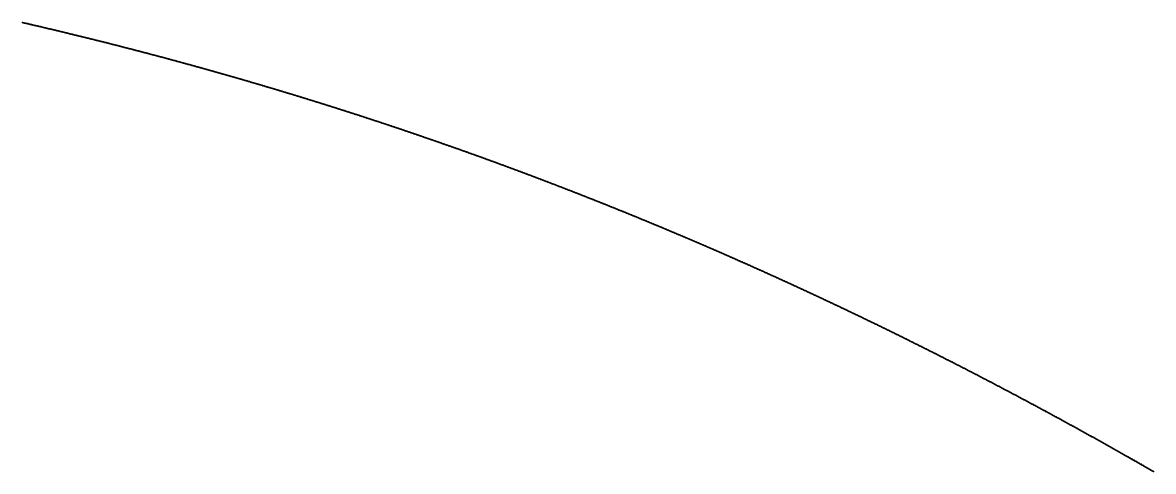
# Model space of a CAD drawing. Header units: metres. Extents: x 0 to 360, y 0 to 49.
# Drawn here: x 258.75 to 269.99, y 43.66 to 48.12 of the extents above; entities that cross this region are included whole.
import ezdxf

# ---------------------------------------------------------------- set-up
doc = ezdxf.new("R2010")
doc.units = ezdxf.units.M

msp = doc.modelspace()

# ---------------------------------------------------------------- linework, layer by layer
for p in [(258.75, 48.124), (258.756, 48.123), (258.761, 48.122), (258.767, 48.12), (258.773, 48.119), (258.779, 48.118), (258.785, 48.116), (258.791, 48.115), (258.797, 48.114), (258.802, 48.112), (258.808, 48.111), (258.814, 48.11), (258.82, 48.108), (258.826, 48.107), (258.832, 48.105), (258.837, 48.104), (258.843, 48.103), (258.849, 48.101), (258.855, 48.1), (258.861, 48.099), (258.867, 48.097), (258.872, 48.096), (258.878, 48.095), (258.884, 48.093), (258.89, 48.092), (258.896, 48.091), (258.902, 48.089), (258.908, 48.088), (258.913, 48.086), (258.919, 48.085), (258.925, 48.084), (258.931, 48.082), (258.937, 48.081), (258.943, 48.08), (258.948, 48.078), (258.954, 48.077), (258.96, 48.075), (258.966, 48.074), (258.972, 48.073), (258.978, 48.071), (258.983, 48.07), (258.989, 48.069), (258.995, 48.067), (259.001, 48.066), (259.007, 48.064), (259.013, 48.063), (259.019, 48.062), (259.024, 48.06), (259.03, 48.059), (259.036, 48.058), (259.042, 48.056), (259.048, 48.055), (259.054, 48.053), (259.059, 48.052), (259.065, 48.051), (259.071, 48.049), (259.077, 48.048), (259.083, 48.046), (259.089, 48.045), (259.094, 48.044), (259.1, 48.042), (259.106, 48.041), (259.112, 48.039), (259.118, 48.038), (259.124, 48.037), (259.13, 48.035), (259.135, 48.034), (259.141, 48.032), (259.147, 48.031), (259.153, 48.03), (259.159, 48.028), (259.165, 48.027), (259.17, 48.025), (259.176, 48.024), (259.182, 48.023), (259.188, 48.021), (259.194, 48.02), (259.2, 48.018), (259.205, 48.017), (259.211, 48.015), (259.217, 48.014), (259.223, 48.013), (259.229, 48.011), (259.235, 48.01), (259.241, 48.008), (259.246, 48.007), (259.252, 48.006), (259.258, 48.004), (259.264, 48.003), (259.27, 48.001), (259.276, 48), (259.281, 47.998), (259.287, 47.997), (259.293, 47.996), (259.299, 47.994), (259.305, 47.993), (259.311, 47.991), (259.316, 47.99), (259.322, 47.988), (259.328, 47.987), (259.334, 47.986), (259.34, 47.984), (259.346, 47.983), (259.352, 47.981), (259.357, 47.98), (259.363, 47.978), (259.369, 47.977), (259.375, 47.976), (259.381, 47.974), (259.387, 47.973), (259.392, 47.971), (259.398, 47.97), (259.404, 47.968), (259.41, 47.967), (259.416, 47.965), (259.422, 47.964), (259.427, 47.963), (259.433, 47.961), (259.439, 47.96), (259.445, 47.958), (259.451, 47.957), (259.457, 47.955), (259.463, 47.954), (259.468, 47.952), (259.474, 47.951), (259.48, 47.949), (259.486, 47.948), (259.492, 47.947), (259.498, 47.945), (259.503, 47.944), (259.509, 47.942), (259.515, 47.941), (259.521, 47.939), (259.527, 47.938), (259.533, 47.936), (259.538, 47.935), (259.544, 47.933), (259.55, 47.932), (259.556, 47.93), (259.562, 47.929), (259.568, 47.927), (259.574, 47.926), (259.579, 47.925), (259.585, 47.923), (259.591, 47.922), (259.597, 47.92), (259.603, 47.919), (259.609, 47.917), (259.614, 47.916), (259.62, 47.914), (259.626, 47.913), (259.632, 47.911), (259.638, 47.91), (259.644, 47.908), (259.65, 47.907), (259.655, 47.905), (259.661, 47.904), (259.667, 47.902), (259.673, 47.901), (259.679, 47.899), (259.685, 47.898), (259.69, 47.896), (259.696, 47.895), (259.702, 47.893), (259.708, 47.892), (259.714, 47.89), (259.72, 47.889), (259.725, 47.887), (259.731, 47.886), (259.737, 47.884), (259.743, 47.883), (259.749, 47.881), (259.755, 47.88), (259.761, 47.878), (259.766, 47.877), (259.772, 47.875), (259.778, 47.874), (259.784, 47.872), (259.79, 47.871), (259.796, 47.869), (259.801, 47.868), (259.807, 47.866), (259.813, 47.865), (259.819, 47.863), (259.825, 47.862), (259.831, 47.86), (259.836, 47.859), (259.842, 47.857), (259.848, 47.856), (259.854, 47.854), (259.86, 47.853), (259.866, 47.851), (259.872, 47.85), (259.877, 47.848), (259.883, 47.847), (259.889, 47.845), (259.895, 47.844), (259.901, 47.842), (259.907, 47.841), (259.912, 47.839), (259.918, 47.838), (259.924, 47.836), (259.93, 47.834), (259.936, 47.833), (259.942, 47.831), (259.948, 47.83), (259.953, 47.828), (259.959, 47.827), (259.965, 47.825), (259.971, 47.824), (259.977, 47.822), (259.983, 47.821), (259.988, 47.819), (259.994, 47.818), (260, 47.816), (260.006, 47.814), (260.012, 47.813), (260.018, 47.811), (260.023, 47.81), (260.029, 47.808), (260.035, 47.807), (260.041, 47.805), (260.047, 47.804), (260.053, 47.802), (260.059, 47.801), (260.064, 47.799), (260.07, 47.797), (260.076, 47.796), (260.082, 47.794), (260.088, 47.793), (260.094, 47.791), (260.099, 47.79), (260.105, 47.788), (260.111, 47.787), (260.117, 47.785), (260.123, 47.783), (260.129, 47.782), (260.134, 47.78), (260.14, 47.779), (260.146, 47.777), (260.152, 47.776), (260.158, 47.774), (260.164, 47.773), (260.17, 47.771), (260.175, 47.769), (260.181, 47.768), (260.187, 47.766), (260.193, 47.765), (260.199, 47.763), (260.205, 47.762), (260.21, 47.76), (260.216, 47.758), (260.222, 47.757), (260.228, 47.755), (260.234, 47.754), (260.24, 47.752), (260.245, 47.75), (260.251, 47.749), (260.257, 47.747), (260.263, 47.746), (260.269, 47.744), (260.275, 47.743), (260.281, 47.741), (260.286, 47.739), (260.292, 47.738), (260.298, 47.736), (260.304, 47.735), (260.31, 47.733), (260.316, 47.731), (260.321, 47.73), (260.327, 47.728), (260.333, 47.727), (260.339, 47.725), (260.345, 47.723), (260.351, 47.722), (260.357, 47.72), (260.362, 47.719), (260.368, 47.717), (260.374, 47.715), (260.38, 47.714), (260.386, 47.712), (260.392, 47.711), (260.397, 47.709), (260.403, 47.707), (260.409, 47.706), (260.415, 47.704), (260.421, 47.703), (260.427, 47.701), (260.432, 47.699), (260.438, 47.698), (260.444, 47.696), (260.45, 47.695), (260.456, 47.693), (260.462, 47.691), (260.468, 47.69), (260.473, 47.688), (260.479, 47.686), (260.485, 47.685), (260.491, 47.683), (260.497, 47.682), (260.503, 47.68), (260.508, 47.678), (260.514, 47.677), (260.52, 47.675), (260.526, 47.673), (260.532, 47.672), (260.538, 47.67), (260.544, 47.669), (260.549, 47.667), (260.555, 47.665), (260.561, 47.664), (260.567, 47.662), (260.573, 47.66), (260.579, 47.659), (260.584, 47.657), (260.59, 47.656), (260.596, 47.654), (260.602, 47.652), (260.608, 47.651), (260.614, 47.649), (260.619, 47.647), (260.625, 47.646), (260.631, 47.644), (260.637, 47.642), (260.643, 47.641), (260.649, 47.639), (260.655, 47.637), (260.66, 47.636), (260.666, 47.634), (260.672, 47.632), (260.678, 47.631), (260.684, 47.629), (260.69, 47.628), (260.695, 47.626), (260.701, 47.624), (260.707, 47.623), (260.713, 47.621), (260.719, 47.619), (260.725, 47.618), (260.731, 47.616), (260.736, 47.614), (260.742, 47.613), (260.748, 47.611), (260.754, 47.609), (260.76, 47.608), (260.766, 47.606), (260.771, 47.604), (260.777, 47.603), (260.783, 47.601), (260.789, 47.599), (260.795, 47.598), (260.801, 47.596), (260.807, 47.594), (260.812, 47.593), (260.818, 47.591), (260.824, 47.589), (260.83, 47.588), (260.836, 47.586), (260.842, 47.584), (260.847, 47.582), (260.853, 47.581), (260.859, 47.579), (260.865, 47.577), (260.871, 47.576), (260.877, 47.574), (260.882, 47.572), (260.888, 47.571), (260.894, 47.569), (260.9, 47.567), (260.906, 47.566), (260.912, 47.564), (260.918, 47.562), (260.923, 47.561), (260.929, 47.559), (260.935, 47.557), (260.941, 47.555), (260.947, 47.554), (260.953, 47.552), (260.958, 47.55), (260.964, 47.549), (260.97, 47.547), (260.976, 47.545), (260.982, 47.544), (260.988, 47.542), (260.994, 47.54), (260.999, 47.538), (261.005, 47.537), (261.011, 47.535), (261.017, 47.533), (261.023, 47.532), (261.029, 47.53), (261.034, 47.528), (261.04, 47.526), (261.046, 47.525), (261.052, 47.523), (261.058, 47.521), (261.064, 47.52), (261.069, 47.518), (261.075, 47.516), (261.081, 47.514), (261.087, 47.513), (261.093, 47.511), (261.099, 47.509), (261.105, 47.508), (261.11, 47.506), (261.116, 47.504), (261.122, 47.502), (261.128, 47.501), (261.134, 47.499), (261.14, 47.497), (261.145, 47.495), (261.151, 47.494), (261.157, 47.492), (261.163, 47.49), (261.169, 47.489), (261.175, 47.487), (261.181, 47.485), (261.186, 47.483), (261.192, 47.482), (261.198, 47.48), (261.204, 47.478), (261.21, 47.476), (261.216, 47.475), (261.221, 47.473), (261.227, 47.471), (261.233, 47.469), (261.239, 47.468), (261.245, 47.466), (261.251, 47.464), (261.256, 47.462), (261.262, 47.461), (261.268, 47.459), (261.274, 47.457), (261.28, 47.455), (261.286, 47.454), (261.292, 47.452), (261.297, 47.45), (261.303, 47.448), (261.309, 47.447), (261.315, 47.445), (261.321, 47.443), (261.327, 47.441), (261.332, 47.44), (261.338, 47.438), (261.344, 47.436), (261.35, 47.434), (261.356, 47.432), (261.362, 47.431), (261.367, 47.429), (261.373, 47.427), (261.379, 47.425), (261.385, 47.424), (261.391, 47.422), (261.397, 47.42), (261.403, 47.418), (261.408, 47.417), (261.414, 47.415), (261.42, 47.413), (261.426, 47.411), (261.432, 47.409), (261.438, 47.408), (261.443, 47.406), (261.449, 47.404), (261.455, 47.402), (261.461, 47.401), (261.467, 47.399), (261.473, 47.397), (261.479, 47.395), (261.484, 47.393), (261.49, 47.392), (261.496, 47.39), (261.502, 47.388), (261.508, 47.386), (261.514, 47.384), (261.519, 47.383), (261.525, 47.381), (261.531, 47.379), (261.537, 47.377), (261.543, 47.375), (261.549, 47.374), (261.555, 47.372), (261.56, 47.37), (261.566, 47.368), (261.572, 47.366), (261.578, 47.365), (261.584, 47.363), (261.59, 47.361), (261.595, 47.359), (261.601, 47.357), (261.607, 47.356), (261.613, 47.354), (261.619, 47.352), (261.625, 47.35), (261.63, 47.348), (261.636, 47.347), (261.642, 47.345), (261.648, 47.343), (261.654, 47.341), (261.66, 47.339), (261.666, 47.337), (261.671, 47.336), (261.677, 47.334), (261.683, 47.332), (261.689, 47.33), (261.695, 47.328), (261.701, 47.326), (261.706, 47.325), (261.712, 47.323), (261.718, 47.321), (261.724, 47.319), (261.73, 47.317), (261.736, 47.316), (261.742, 47.314), (261.747, 47.312), (261.753, 47.31), (261.759, 47.308), (261.765, 47.306), (261.771, 47.304), (261.777, 47.303), (261.782, 47.301), (261.788, 47.299), (261.794, 47.297), (261.8, 47.295), (261.806, 47.293), (261.812, 47.292), (261.817, 47.29), (261.823, 47.288), (261.829, 47.286), (261.835, 47.284), (261.841, 47.282), (261.847, 47.281), (261.853, 47.279), (261.858, 47.277), (261.864, 47.275), (261.87, 47.273), (261.876, 47.271), (261.882, 47.269), (261.888, 47.268), (261.893, 47.266), (261.899, 47.264), (261.905, 47.262), (261.911, 47.26), (261.917, 47.258), (261.923, 47.256), (261.929, 47.254), (261.934, 47.253), (261.94, 47.251), (261.946, 47.249), (261.952, 47.247), (261.958, 47.245), (261.964, 47.243), (261.969, 47.241), (261.975, 47.24), (261.981, 47.238), (261.987, 47.236), (261.993, 47.234), (261.999, 47.232), (262.004, 47.23), (262.01, 47.228), (262.016, 47.226), (262.022, 47.224), (262.028, 47.223), (262.034, 47.221), (262.04, 47.219), (262.045, 47.217), (262.051, 47.215), (262.057, 47.213), (262.063, 47.211), (262.069, 47.209), (262.075, 47.208), (262.08, 47.206), (262.086, 47.204), (262.092, 47.202), (262.098, 47.2), (262.104, 47.198), (262.11, 47.196), (262.116, 47.194), (262.121, 47.192), (262.127, 47.19), (262.133, 47.189), (262.139, 47.187), (262.145, 47.185), (262.151, 47.183), (262.156, 47.181), (262.162, 47.179), (262.168, 47.177), (262.174, 47.175), (262.18, 47.173), (262.186, 47.171), (262.192, 47.169), (262.197, 47.168), (262.203, 47.166), (262.209, 47.164), (262.215, 47.162), (262.221, 47.16), (262.227, 47.158), (262.232, 47.156), (262.238, 47.154), (262.244, 47.152), (262.25, 47.15), (262.256, 47.148), (262.262, 47.146), (262.267, 47.145), (262.273, 47.143), (262.279, 47.141), (262.285, 47.139), (262.291, 47.137), (262.297, 47.135), (262.303, 47.133), (262.308, 47.131), (262.314, 47.129), (262.32, 47.127), (262.326, 47.125), (262.332, 47.123), (262.338, 47.121), (262.343, 47.119), (262.349, 47.117), (262.355, 47.116), (262.361, 47.114), (262.367, 47.112), (262.373, 47.11), (262.379, 47.108), (262.384, 47.106), (262.39, 47.104), (262.396, 47.102), (262.402, 47.1), (262.408, 47.098), (262.414, 47.096), (262.419, 47.094), (262.425, 47.092), (262.431, 47.09), (262.437, 47.088), (262.443, 47.086), (262.449, 47.084), (262.454, 47.082), (262.46, 47.08), (262.466, 47.078), (262.472, 47.077), (262.478, 47.075), (262.484, 47.073), (262.49, 47.071), (262.495, 47.069), (262.501, 47.067), (262.507, 47.065), (262.513, 47.063), (262.519, 47.061), (262.525, 47.059), (262.53, 47.057), (262.536, 47.055), (262.542, 47.053), (262.548, 47.051), (262.554, 47.049), (262.56, 47.047), (262.565, 47.045), (262.571, 47.043), (262.577, 47.041), (262.583, 47.039), (262.589, 47.037), (262.595, 47.035), (262.601, 47.033), (262.606, 47.031), (262.612, 47.029), (262.618, 47.027), (262.624, 47.025), (262.63, 47.023), (262.636, 47.021), (262.641, 47.019), (262.647, 47.017), (262.653, 47.015), (262.659, 47.013), (262.665, 47.011), (262.671, 47.009), (262.677, 47.007), (262.682, 47.005), (262.688, 47.003), (262.694, 47.001), (262.7, 46.999), (262.706, 46.997), (262.712, 46.995), (262.717, 46.993), (262.723, 46.991), (262.729, 46.989), (262.735, 46.987), (262.741, 46.985), (262.747, 46.983), (262.752, 46.981), (262.758, 46.979), (262.764, 46.977), (262.77, 46.975), (262.776, 46.973), (262.782, 46.971), (262.788, 46.969), (262.793, 46.967), (262.799, 46.965), (262.805, 46.963), (262.811, 46.961), (262.817, 46.959), (262.823, 46.957), (262.828, 46.955), (262.834, 46.953), (262.84, 46.951), (262.846, 46.949), (262.852, 46.947), (262.858, 46.945), (262.863, 46.943), (262.869, 46.941), (262.875, 46.939), (262.881, 46.937), (262.887, 46.935), (262.893, 46.933), (262.899, 46.931), (262.904, 46.929), (262.91, 46.927), (262.916, 46.924), (262.922, 46.922), (262.928, 46.92), (262.934, 46.918), (262.939, 46.916), (262.945, 46.914), (262.951, 46.912), (262.957, 46.91), (262.963, 46.908), (262.969, 46.906), (262.975, 46.904), (262.98, 46.902), (262.986, 46.9), (262.992, 46.898), (262.998, 46.896), (263.004, 46.894), (263.01, 46.892), (263.015, 46.89), (263.021, 46.888), (263.027, 46.886), (263.033, 46.883), (263.039, 46.881), (263.045, 46.879), (263.05, 46.877), (263.056, 46.875), (263.062, 46.873), (263.068, 46.871), (263.074, 46.869), (263.08, 46.867), (263.086, 46.865), (263.091, 46.863), (263.097, 46.861), (263.103, 46.859), (263.109, 46.857), (263.115, 46.855), (263.121, 46.852), (263.126, 46.85), (263.132, 46.848), (263.138, 46.846), (263.144, 46.844), (263.15, 46.842), (263.156, 46.84), (263.162, 46.838), (263.167, 46.836), (263.173, 46.834), (263.179, 46.832), (263.185, 46.83), (263.191, 46.827), (263.197, 46.825), (263.202, 46.823), (263.208, 46.821), (263.214, 46.819), (263.22, 46.817), (263.226, 46.815), (263.232, 46.813), (263.237, 46.811), (263.243, 46.809), (263.249, 46.807), (263.255, 46.804), (263.261, 46.802), (263.267, 46.8), (263.273, 46.798), (263.278, 46.796), (263.284, 46.794), (263.29, 46.792), (263.296, 46.79), (263.302, 46.788), (263.308, 46.785), (263.313, 46.783), (263.319, 46.781), (263.325, 46.779), (263.331, 46.777), (263.337, 46.775), (263.343, 46.773), (263.348, 46.771), (263.354, 46.769), (263.36, 46.766), (263.366, 46.764), (263.372, 46.762), (263.378, 46.76), (263.384, 46.758), (263.389, 46.756), (263.395, 46.754), (263.401, 46.752), (263.407, 46.749), (263.413, 46.747), (263.419, 46.745), (263.424, 46.743), (263.43, 46.741), (263.436, 46.739), (263.442, 46.737), (263.448, 46.735), (263.454, 46.732), (263.46, 46.73), (263.465, 46.728), (263.471, 46.726), (263.477, 46.724), (263.483, 46.722), (263.489, 46.72), (263.495, 46.717), (263.5, 46.715), (263.506, 46.713), (263.512, 46.711), (263.518, 46.709), (263.524, 46.707), (263.53, 46.705), (263.535, 46.702), (263.541, 46.7), (263.547, 46.698), (263.553, 46.696), (263.559, 46.694), (263.565, 46.692), (263.571, 46.689), (263.576, 46.687), (263.582, 46.685), (263.588, 46.683), (263.594, 46.681), (263.6, 46.679), (263.606, 46.676), (263.611, 46.674), (263.617, 46.672), (263.623, 46.67), (263.629, 46.668), (263.635, 46.666), (263.641, 46.663), (263.646, 46.661), (263.652, 46.659), (263.658, 46.657), (263.664, 46.655), (263.67, 46.653), (263.676, 46.65), (263.682, 46.648), (263.687, 46.646), (263.693, 46.644), (263.699, 46.642), (263.705, 46.64), (263.711, 46.637), (263.717, 46.635), (263.722, 46.633), (263.728, 46.631), (263.734, 46.629), (263.74, 46.626), (263.746, 46.624), (263.752, 46.622), (263.757, 46.62), (263.763, 46.618), (263.769, 46.615), (263.775, 46.613), (263.781, 46.611), (263.787, 46.609), (263.793, 46.607), (263.798, 46.605), (263.804, 46.602), (263.81, 46.6), (263.816, 46.598), (263.822, 46.596), (263.828, 46.594), (263.833, 46.591), (263.839, 46.589), (263.845, 46.587), (263.851, 46.585), (263.857, 46.582), (263.863, 46.58), (263.868, 46.578), (263.874, 46.576), (263.88, 46.574), (263.886, 46.571), (263.892, 46.569), (263.898, 46.567), (263.904, 46.565), (263.909, 46.563), (263.915, 46.56), (263.921, 46.558), (263.927, 46.556), (263.933, 46.554), (263.939, 46.551), (263.944, 46.549), (263.95, 46.547), (263.956, 46.545), (263.962, 46.543), (263.968, 46.54), (263.974, 46.538), (263.979, 46.536), (263.985, 46.534), (263.991, 46.531), (263.997, 46.529), (264.003, 46.527), (264.009, 46.525), (264.015, 46.522), (264.02, 46.52), (264.026, 46.518), (264.032, 46.516), (264.038, 46.513), (264.044, 46.511), (264.05, 46.509), (264.055, 46.507), (264.061, 46.504), (264.067, 46.502), (264.073, 46.5), (264.079, 46.498), (264.085, 46.495), (264.09, 46.493), (264.096, 46.491), (264.102, 46.489), (264.108, 46.486), (264.114, 46.484), (264.12, 46.482), (264.125, 46.48), (264.131, 46.477), (264.137, 46.475), (264.143, 46.473), (264.149, 46.471), (264.155, 46.468), (264.161, 46.466), (264.166, 46.464), (264.172, 46.462), (264.178, 46.459), (264.184, 46.457), (264.19, 46.455), (264.196, 46.453), (264.201, 46.45), (264.207, 46.448), (264.213, 46.446), (264.219, 46.443), (264.225, 46.441), (264.231, 46.439), (264.236, 46.437), (264.242, 46.434), (264.248, 46.432), (264.254, 46.43), (264.26, 46.427), (264.266, 46.425), (264.272, 46.423), (264.277, 46.421), (264.283, 46.418), (264.289, 46.416), (264.295, 46.414), (264.301, 46.411), (264.307, 46.409), (264.312, 46.407), (264.318, 46.405), (264.324, 46.402), (264.33, 46.4), (264.336, 46.398), (264.342, 46.395), (264.347, 46.393), (264.353, 46.391), (264.359, 46.389), (264.365, 46.386), (264.371, 46.384), (264.377, 46.382), (264.383, 46.379), (264.388, 46.377), (264.394, 46.375), (264.4, 46.372), (264.406, 46.37), (264.412, 46.368), (264.418, 46.365), (264.423, 46.363), (264.429, 46.361), (264.435, 46.359), (264.441, 46.356), (264.447, 46.354), (264.453, 46.352), (264.458, 46.349), (264.464, 46.347), (264.47, 46.345), (264.476, 46.342), (264.482, 46.34), (264.488, 46.338), (264.494, 46.335), (264.499, 46.333), (264.505, 46.331), (264.511, 46.328), (264.517, 46.326), (264.523, 46.324), (264.529, 46.321), (264.534, 46.319), (264.54, 46.317), (264.546, 46.314), (264.552, 46.312), (264.558, 46.31), (264.564, 46.307), (264.569, 46.305), (264.575, 46.303), (264.581, 46.3), (264.587, 46.298), (264.593, 46.296), (264.599, 46.293), (264.604, 46.291), (264.61, 46.289), (264.616, 46.286), (264.622, 46.284), (264.628, 46.282), (264.634, 46.279), (264.64, 46.277), (264.645, 46.274), (264.651, 46.272), (264.657, 46.27), (264.663, 46.267), (264.669, 46.265), (264.675, 46.263), (264.68, 46.26), (264.686, 46.258), (264.692, 46.256), (264.698, 46.253), (264.704, 46.251), (264.71, 46.249), (264.715, 46.246), (264.721, 46.244), (264.727, 46.241), (264.733, 46.239), (264.739, 46.237), (264.745, 46.234), (264.751, 46.232), (264.756, 46.23), (264.762, 46.227), (264.768, 46.225), (264.774, 46.222), (264.78, 46.22), (264.786, 46.218), (264.791, 46.215), (264.797, 46.213), (264.803, 46.211), (264.809, 46.208), (264.815, 46.206), (264.821, 46.203), (264.826, 46.201), (264.832, 46.199), (264.838, 46.196), (264.844, 46.194), (264.85, 46.191), (264.856, 46.189), (264.861, 46.187), (264.867, 46.184), (264.873, 46.182), (264.879, 46.179), (264.885, 46.177), (264.891, 46.175), (264.897, 46.172), (264.902, 46.17), (264.908, 46.167), (264.914, 46.165), (264.92, 46.163), (264.926, 46.16), (264.932, 46.158), (264.937, 46.155), (264.943, 46.153), (264.949, 46.151), (264.955, 46.148), (264.961, 46.146), (264.967, 46.143), (264.972, 46.141), (264.978, 46.139), (264.984, 46.136), (264.99, 46.134), (264.996, 46.131), (265.002, 46.129), (265.007, 46.126), (265.013, 46.124), (265.019, 46.122), (265.025, 46.119), (265.031, 46.117), (265.037, 46.114), (265.043, 46.112), (265.048, 46.11), (265.054, 46.107), (265.06, 46.105), (265.066, 46.102), (265.072, 46.1), (265.078, 46.097), (265.083, 46.095), (265.089, 46.092), (265.095, 46.09), (265.101, 46.088), (265.107, 46.085), (265.113, 46.083), (265.118, 46.08), (265.124, 46.078), (265.13, 46.075), (265.136, 46.073), (265.142, 46.071), (265.148, 46.068), (265.153, 46.066), (265.159, 46.063), (265.165, 46.061), (265.171, 46.058), (265.177, 46.056), (265.183, 46.053), (265.188, 46.051), (265.194, 46.048), (265.2, 46.046), (265.206, 46.044), (265.212, 46.041), (265.218, 46.039), (265.224, 46.036), (265.229, 46.034), (265.235, 46.031), (265.241, 46.029), (265.247, 46.026), (265.253, 46.024), (265.259, 46.021), (265.264, 46.019), (265.27, 46.016), (265.276, 46.014), (265.282, 46.012), (265.288, 46.009), (265.294, 46.007), (265.299, 46.004), (265.305, 46.002), (265.311, 45.999), (265.317, 45.997), (265.323, 45.994), (265.329, 45.992), (265.334, 45.989), (265.34, 45.987), (265.346, 45.984), (265.352, 45.982), (265.358, 45.979), (265.364, 45.977), (265.37, 45.974), (265.375, 45.972), (265.381, 45.969), (265.387, 45.967), (265.393, 45.964), (265.399, 45.962), (265.405, 45.959), (265.41, 45.957), (265.416, 45.954), (265.422, 45.952), (265.428, 45.949), (265.434, 45.947), (265.44, 45.944), (265.445, 45.942), (265.451, 45.939), (265.457, 45.937), (265.463, 45.934), (265.469, 45.932), (265.475, 45.929), (265.48, 45.927), (265.486, 45.924), (265.492, 45.922), (265.498, 45.919), (265.504, 45.917), (265.51, 45.914), (265.515, 45.912), (265.521, 45.909), (265.527, 45.907), (265.533, 45.904), (265.539, 45.902), (265.545, 45.899), (265.551, 45.897), (265.556, 45.894), (265.562, 45.892), (265.568, 45.889), (265.574, 45.887), (265.58, 45.884), (265.586, 45.882), (265.591, 45.879), (265.597, 45.876), (265.603, 45.874), (265.609, 45.871), (265.615, 45.869), (265.621, 45.866), (265.626, 45.864), (265.632, 45.861), (265.638, 45.859), (265.644, 45.856), (265.65, 45.854), (265.656, 45.851), (265.661, 45.849), (265.667, 45.846), (265.673, 45.844), (265.679, 45.841), (265.685, 45.838), (265.691, 45.836), (265.696, 45.833), (265.702, 45.831), (265.708, 45.828), (265.714, 45.826), (265.72, 45.823), (265.726, 45.821), (265.732, 45.818), (265.737, 45.815), (265.743, 45.813), (265.749, 45.81), (265.755, 45.808), (265.761, 45.805), (265.767, 45.803), (265.772, 45.8), (265.778, 45.798), (265.784, 45.795), (265.79, 45.792), (265.796, 45.79), (265.802, 45.787), (265.807, 45.785), (265.813, 45.782), (265.819, 45.78), (265.825, 45.777), (265.831, 45.774), (265.837, 45.772), (265.842, 45.769), (265.848, 45.767), (265.854, 45.764), (265.86, 45.762), (265.866, 45.759), (265.872, 45.756), (265.877, 45.754), (265.883, 45.751), (265.889, 45.749), (265.895, 45.746), (265.901, 45.743), (265.907, 45.741), (265.912, 45.738), (265.918, 45.736), (265.924, 45.733), (265.93, 45.731), (265.936, 45.728), (265.942, 45.725), (265.948, 45.723), (265.953, 45.72), (265.959, 45.718), (265.965, 45.715), (265.971, 45.712), (265.977, 45.71), (265.983, 45.707), (265.988, 45.705), (265.994, 45.702), (266, 45.699), (266.006, 45.697), (266.012, 45.694), (266.018, 45.692), (266.023, 45.689), (266.029, 45.686), (266.035, 45.684), (266.041, 45.681), (266.047, 45.678), (266.053, 45.676), (266.058, 45.673), (266.064, 45.671), (266.07, 45.668), (266.076, 45.665), (266.082, 45.663), (266.088, 45.66), (266.093, 45.658), (266.099, 45.655), (266.105, 45.652), (266.111, 45.65), (266.117, 45.647), (266.123, 45.644), (266.128, 45.642), (266.134, 45.639), (266.14, 45.636), (266.146, 45.634), (266.152, 45.631), (266.158, 45.629), (266.163, 45.626), (266.169, 45.623), (266.175, 45.621), (266.181, 45.618), (266.187, 45.615), (266.193, 45.613), (266.198, 45.61), (266.204, 45.607), (266.21, 45.605), (266.216, 45.602), (266.222, 45.6), (266.228, 45.597), (266.234, 45.594), (266.239, 45.592), (266.245, 45.589), (266.251, 45.586), (266.257, 45.584), (266.263, 45.581), (266.269, 45.578), (266.274, 45.576), (266.28, 45.573), (266.286, 45.57), (266.292, 45.568), (266.298, 45.565), (266.304, 45.562), (266.309, 45.56), (266.315, 45.557), (266.321, 45.554), (266.327, 45.552), (266.333, 45.549), (266.339, 45.546), (266.344, 45.544), (266.35, 45.541), (266.356, 45.538), (266.362, 45.536), (266.368, 45.533), (266.374, 45.53), (266.379, 45.528), (266.385, 45.525), (266.391, 45.522), (266.397, 45.52), (266.403, 45.517), (266.409, 45.514), (266.414, 45.512), (266.42, 45.509), (266.426, 45.506), (266.432, 45.504), (266.438, 45.501), (266.444, 45.498), (266.449, 45.496), (266.455, 45.493), (266.461, 45.49), (266.467, 45.487), (266.473, 45.485), (266.479, 45.482), (266.484, 45.479), (266.49, 45.477), (266.496, 45.474), (266.502, 45.471), (266.508, 45.469), (266.514, 45.466), (266.519, 45.463), (266.525, 45.46), (266.531, 45.458), (266.537, 45.455), (266.543, 45.452), (266.549, 45.45), (266.554, 45.447), (266.56, 45.444), (266.566, 45.442), (266.572, 45.439), (266.578, 45.436), (266.584, 45.433), (266.589, 45.431), (266.595, 45.428), (266.601, 45.425), (266.607, 45.423), (266.613, 45.42), (266.619, 45.417), (266.625, 45.414), (266.63, 45.412), (266.636, 45.409), (266.642, 45.406), (266.648, 45.403), (266.654, 45.401), (266.66, 45.398), (266.665, 45.395), (266.671, 45.393), (266.677, 45.39), (266.683, 45.387), (266.689, 45.384), (266.695, 45.382), (266.7, 45.379), (266.706, 45.376), (266.712, 45.373), (266.718, 45.371), (266.724, 45.368), (266.73, 45.365), (266.735, 45.362), (266.741, 45.36), (266.747, 45.357), (266.753, 45.354), (266.759, 45.351), (266.765, 45.349), (266.77, 45.346), (266.776, 45.343), (266.782, 45.34), (266.788, 45.338), (266.794, 45.335), (266.8, 45.332), (266.805, 45.329), (266.811, 45.327), (266.817, 45.324), (266.823, 45.321), (266.829, 45.318), (266.835, 45.316), (266.84, 45.313), (266.846, 45.31), (266.852, 45.307), (266.858, 45.305), (266.864, 45.302), (266.87, 45.299), (266.875, 45.296), (266.881, 45.294), (266.887, 45.291), (266.893, 45.288), (266.899, 45.285), (266.905, 45.282), (266.91, 45.28), (266.916, 45.277), (266.922, 45.274), (266.928, 45.271), (266.934, 45.269), (266.94, 45.266), (266.945, 45.263), (266.951, 45.26), (266.957, 45.257), (266.963, 45.255), (266.969, 45.252), (266.975, 45.249), (266.98, 45.246), (266.986, 45.244), (266.992, 45.241), (266.998, 45.238), (267.004, 45.235), (267.01, 45.232), (267.015, 45.23), (267.021, 45.227), (267.027, 45.224), (267.033, 45.221), (267.039, 45.218), (267.045, 45.216), (267.05, 45.213), (267.056, 45.21), (267.062, 45.207), (267.068, 45.204), (267.074, 45.202), (267.08, 45.199), (267.085, 45.196), (267.091, 45.193), (267.097, 45.19), (267.103, 45.188), (267.109, 45.185), (267.115, 45.182), (267.12, 45.179), (267.126, 45.176), (267.132, 45.173), (267.138, 45.171), (267.144, 45.168), (267.15, 45.165), (267.155, 45.162), (267.161, 45.159), (267.167, 45.157), (267.173, 45.154), (267.179, 45.151), (267.185, 45.148), (267.19, 45.145), (267.196, 45.142), (267.202, 45.14), (267.208, 45.137), (267.214, 45.134), (267.22, 45.131), (267.225, 45.128), (267.231, 45.125), (267.237, 45.123), (267.243, 45.12), (267.249, 45.117), (267.255, 45.114), (267.26, 45.111), (267.266, 45.108), (267.272, 45.106), (267.278, 45.103), (267.284, 45.1), (267.29, 45.097), (267.295, 45.094), (267.301, 45.091), (267.307, 45.088), (267.313, 45.086), (267.319, 45.083), (267.325, 45.08), (267.33, 45.077), (267.336, 45.074), (267.342, 45.071), (267.348, 45.068), (267.354, 45.066), (267.36, 45.063), (267.365, 45.06), (267.371, 45.057), (267.377, 45.054), (267.383, 45.051), (267.389, 45.048), (267.395, 45.046), (267.4, 45.043), (267.406, 45.04), (267.412, 45.037), (267.418, 45.034), (267.424, 45.031), (267.43, 45.028), (267.435, 45.026), (267.441, 45.023), (267.447, 45.02), (267.453, 45.017), (267.459, 45.014), (267.465, 45.011), (267.47, 45.008), (267.476, 45.005), (267.482, 45.002), (267.488, 45), (267.494, 44.997), (267.5, 44.994), (267.505, 44.991), (267.511, 44.988), (267.517, 44.985), (267.523, 44.982), (267.529, 44.979), (267.535, 44.977), (267.54, 44.974), (267.546, 44.971), (267.552, 44.968), (267.558, 44.965), (267.564, 44.962), (267.57, 44.959), (267.575, 44.956), (267.581, 44.953), (267.587, 44.95), (267.593, 44.948), (267.599, 44.945), (267.605, 44.942), (267.61, 44.939), (267.616, 44.936), (267.622, 44.933), (267.628, 44.93), (267.634, 44.927), (267.64, 44.924), (267.645, 44.921), (267.651, 44.918), (267.657, 44.916), (267.663, 44.913), (267.669, 44.91), (267.675, 44.907), (267.68, 44.904), (267.686, 44.901), (267.692, 44.898), (267.698, 44.895), (267.704, 44.892), (267.71, 44.889), (267.715, 44.886), (267.721, 44.883), (267.727, 44.88), (267.733, 44.878), (267.739, 44.875), (267.745, 44.872), (267.75, 44.869), (267.756, 44.866), (267.762, 44.863), (267.768, 44.86), (267.774, 44.857), (267.78, 44.854), (267.785, 44.851), (267.791, 44.848), (267.797, 44.845), (267.803, 44.842), (267.809, 44.839), (267.814, 44.836), (267.82, 44.834), (267.826, 44.831), (267.832, 44.828), (267.838, 44.825), (267.844, 44.822), (267.849, 44.819), (267.855, 44.816), (267.861, 44.813), (267.867, 44.81), (267.873, 44.807), (267.879, 44.804), (267.884, 44.801), (267.89, 44.798), (267.896, 44.795), (267.902, 44.792), (267.908, 44.789), (267.914, 44.786), (267.919, 44.783), (267.925, 44.78), (267.931, 44.777), (267.937, 44.774), (267.943, 44.771), (267.949, 44.768), (267.954, 44.765), (267.96, 44.763), (267.966, 44.76), (267.972, 44.757), (267.978, 44.754), (267.984, 44.751), (267.989, 44.748), (267.995, 44.745), (268.001, 44.742), (268.007, 44.739), (268.013, 44.736), (268.019, 44.733), (268.024, 44.73), (268.03, 44.727), (268.036, 44.724), (268.042, 44.721), (268.048, 44.718), (268.054, 44.715), (268.059, 44.712), (268.065, 44.709), (268.071, 44.706), (268.077, 44.703), (268.083, 44.7), (268.089, 44.697), (268.094, 44.694), (268.1, 44.691), (268.106, 44.688), (268.112, 44.685), (268.118, 44.682), (268.124, 44.679), (268.129, 44.676), (268.135, 44.673), (268.141, 44.67), (268.147, 44.667), (268.153, 44.664), (268.158, 44.661), (268.164, 44.658), (268.17, 44.655), (268.176, 44.652), (268.182, 44.649), (268.188, 44.646), (268.193, 44.643), (268.199, 44.64), (268.205, 44.637), (268.211, 44.634), (268.217, 44.631), (268.223, 44.628), (268.228, 44.625), (268.234, 44.622), (268.24, 44.619), (268.246, 44.616), (268.252, 44.613), (268.258, 44.61), (268.263, 44.607), (268.269, 44.603), (268.275, 44.6), (268.281, 44.597), (268.287, 44.594), (268.293, 44.591), (268.298, 44.588), (268.304, 44.585), (268.31, 44.582), (268.316, 44.579), (268.322, 44.576), (268.328, 44.573), (268.333, 44.57), (268.339, 44.567), (268.345, 44.564), (268.351, 44.561), (268.357, 44.558), (268.363, 44.555), (268.368, 44.552), (268.374, 44.549), (268.38, 44.546), (268.386, 44.543), (268.392, 44.54), (268.398, 44.537), (268.403, 44.534), (268.409, 44.53), (268.415, 44.527), (268.421, 44.524), (268.427, 44.521), (268.432, 44.518), (268.438, 44.515), (268.444, 44.512), (268.45, 44.509), (268.456, 44.506), (268.462, 44.503), (268.467, 44.5), (268.473, 44.497), (268.479, 44.494), (268.485, 44.491), (268.491, 44.488), (268.497, 44.485), (268.502, 44.481), (268.508, 44.478), (268.514, 44.475), (268.52, 44.472), (268.526, 44.469), (268.532, 44.466), (268.537, 44.463), (268.543, 44.46), (268.549, 44.457), (268.555, 44.454), (268.561, 44.451), (268.567, 44.448), (268.572, 44.445), (268.578, 44.441), (268.584, 44.438), (268.59, 44.435), (268.596, 44.432), (268.601, 44.429), (268.607, 44.426), (268.613, 44.423), (268.619, 44.42), (268.625, 44.417), (268.631, 44.414), (268.636, 44.411), (268.642, 44.407), (268.648, 44.404), (268.654, 44.401), (268.66, 44.398), (268.666, 44.395), (268.671, 44.392), (268.677, 44.389), (268.683, 44.386), (268.689, 44.383), (268.695, 44.379), (268.701, 44.376), (268.706, 44.373), (268.712, 44.37), (268.718, 44.367), (268.724, 44.364), (268.73, 44.361), (268.736, 44.358), (268.741, 44.355), (268.747, 44.351), (268.753, 44.348), (268.759, 44.345), (268.765, 44.342), (268.77, 44.339), (268.776, 44.336), (268.782, 44.333), (268.788, 44.33), (268.794, 44.327), (268.8, 44.323), (268.805, 44.32), (268.811, 44.317), (268.817, 44.314), (268.823, 44.311), (268.829, 44.308), (268.835, 44.305), (268.84, 44.301), (268.846, 44.298), (268.852, 44.295), (268.858, 44.292), (268.864, 44.289), (268.87, 44.286), (268.875, 44.283), (268.881, 44.279), (268.887, 44.276), (268.893, 44.273), (268.899, 44.27), (268.905, 44.267), (268.91, 44.264), (268.916, 44.261), (268.922, 44.257), (268.928, 44.254), (268.934, 44.251), (268.939, 44.248), (268.945, 44.245), (268.951, 44.242), (268.957, 44.239), (268.963, 44.235), (268.969, 44.232), (268.974, 44.229), (268.98, 44.226), (268.986, 44.223), (268.992, 44.22), (268.998, 44.216), (269.004, 44.213), (269.009, 44.21), (269.015, 44.207), (269.021, 44.204), (269.027, 44.201), (269.033, 44.197), (269.039, 44.194), (269.044, 44.191), (269.05, 44.188), (269.056, 44.185), (269.062, 44.182), (269.068, 44.178), (269.073, 44.175), (269.079, 44.172), (269.085, 44.169), (269.091, 44.166), (269.097, 44.162), (269.103, 44.159), (269.108, 44.156), (269.114, 44.153), (269.12, 44.15), (269.126, 44.147), (269.132, 44.143), (269.138, 44.14), (269.143, 44.137), (269.149, 44.134), (269.155, 44.131), (269.161, 44.127), (269.167, 44.124), (269.173, 44.121), (269.178, 44.118), (269.184, 44.115), (269.19, 44.111), (269.196, 44.108), (269.202, 44.105), (269.207, 44.102), (269.213, 44.099), (269.219, 44.095), (269.225, 44.092), (269.231, 44.089), (269.237, 44.086), (269.242, 44.083), (269.248, 44.079), (269.254, 44.076), (269.26, 44.073), (269.266, 44.07), (269.272, 44.067), (269.277, 44.063), (269.283, 44.06), (269.289, 44.057), (269.295, 44.054), (269.301, 44.05), (269.307, 44.047), (269.312, 44.044), (269.318, 44.041), (269.324, 44.038), (269.33, 44.034), (269.336, 44.031), (269.341, 44.028), (269.347, 44.025), (269.353, 44.021), (269.359, 44.018), (269.365, 44.015), (269.371, 44.012), (269.376, 44.008), (269.382, 44.005), (269.388, 44.002), (269.394, 43.999), (269.4, 43.996), (269.406, 43.992), (269.411, 43.989), (269.417, 43.986), (269.423, 43.983), (269.429, 43.979), (269.435, 43.976), (269.441, 43.973), (269.446, 43.97), (269.452, 43.966), (269.458, 43.963), (269.464, 43.96), (269.47, 43.957), (269.475, 43.953), (269.481, 43.95), (269.487, 43.947), (269.493, 43.944), (269.499, 43.94), (269.505, 43.937), (269.51, 43.934), (269.516, 43.931), (269.522, 43.927), (269.528, 43.924), (269.534, 43.921), (269.54, 43.917), (269.545, 43.914), (269.551, 43.911), (269.557, 43.908), (269.563, 43.904), (269.569, 43.901), (269.574, 43.898), (269.58, 43.895), (269.586, 43.891), (269.592, 43.888), (269.598, 43.885), (269.604, 43.882), (269.609, 43.878), (269.615, 43.875), (269.621, 43.872), (269.627, 43.868), (269.633, 43.865), (269.639, 43.862), (269.644, 43.859), (269.65, 43.855), (269.656, 43.852), (269.662, 43.849), (269.668, 43.845), (269.673, 43.842), (269.679, 43.839), (269.685, 43.836), (269.691, 43.832), (269.697, 43.829), (269.703, 43.826), (269.708, 43.822), (269.714, 43.819), (269.72, 43.816), (269.726, 43.812), (269.732, 43.809), (269.738, 43.806), (269.743, 43.803), (269.749, 43.799), (269.755, 43.796), (269.761, 43.793), (269.767, 43.789), (269.772, 43.786), (269.778, 43.783), (269.784, 43.779), (269.79, 43.776), (269.796, 43.773), (269.802, 43.77), (269.807, 43.766), (269.813, 43.763), (269.819, 43.76), (269.825, 43.756), (269.831, 43.753), (269.837, 43.75), (269.842, 43.746), (269.848, 43.743), (269.854, 43.74), (269.86, 43.736), (269.866, 43.733), (269.871, 43.73), (269.877, 43.726), (269.883, 43.723), (269.889, 43.72), (269.895, 43.716), (269.901, 43.713), (269.906, 43.71), (269.912, 43.706), (269.918, 43.703), (269.924, 43.7), (269.93, 43.696), (269.936, 43.693), (269.941, 43.69), (269.947, 43.686), (269.953, 43.683), (269.959, 43.68), (269.965, 43.676), (269.97, 43.673), (269.976, 43.67), (269.982, 43.666), (269.988, 43.663), (269.994, 43.66)]:
    msp.add_point(p)

doc.saveas('drawing.dxf')
